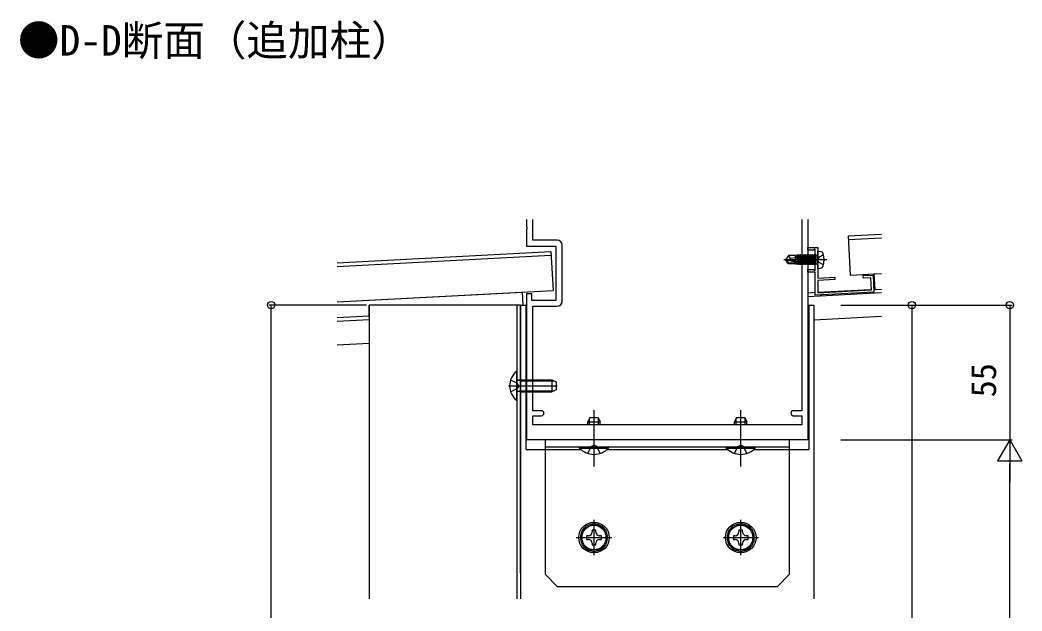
# Model space of a CAD drawing. Units: millimetres, scale not verified. Extents: x -875 to 875, y -1300 to 1292.
# Drawn here: x 129.2 to 538.9, y -748.7 to -507.2 of the extents above; entities that cross this region are included whole.
import ezdxf
from ezdxf.enums import TextEntityAlignment as Align

# ---------------------------------------------------------------- set-up
doc = ezdxf.new("R2010")
doc.units = ezdxf.units.MM
doc.header["$LTSCALE"] = 8
for name, color, linetype in [('0-1_USER1', 3, 'Continuous'), ('0-2_YKK_11', 7, 'Continuous'), ('0-3_YKK_12', 2, 'Continuous'), ('0-4_YKK_13', 4, 'Continuous'), ('0-6_YKK_D', 6, 'Continuous')]:
    doc.layers.add(name, color=color, linetype=linetype)
doc.styles.add('ＭＳ ゴシック', font='')
doc.styles.get('ＭＳ ゴシック').set_extended_font_data('MS Gothic')

msp = doc.modelspace()

# ---------------------------------------------------------------- linework, layer by layer
at = {"layer": '0-2_YKK_11'}
msp.add_line((350.935, -622.234), (350.935, -599.234), dxfattribs=at)
for points in [[(451.435, -588.734), (451.435, -591.776), (451.315, -591.959), (451.315, -592.509), (451.435, -592.692), (451.435, -604.776), (451.315, -604.959), (451.315, -605.509), (451.435, -605.692), (451.435, -678.734), (336.435, -678.734), (336.435, -618.934), (338.435, -618.934), (338.435, -621.734), (348.435, -621.734), (348.435, -599.734), (336.435, -599.734), (336.435, -592.692), (336.555, -592.509), (336.555, -591.959), (336.435, -591.776), (336.435, -588.734)], [(348.935, -597.234), (338.935, -597.234), (338.935, -588.734)], [(448.935, -588.734), (448.935, -666.934), (445.435, -666.934)], [(342.435, -666.934), (338.935, -666.934), (338.935, -624.234), (348.935, -624.234)], [(445.435, -668.934), (448.935, -668.934), (448.935, -672.734), (338.935, -672.734), (338.935, -668.934), (342.435, -668.934)]]:
    msp.add_lwpolyline(points, dxfattribs=at)
msp.add_lwpolyline([(478.402, -618.478), (454.435, -619.734), (454.435, -610.234), (451.435, -610.234), (451.435, -609.234), (453.661, -609.234), (454.235, -609.565), (454.435, -609.45), (454.435, -601.019), (454.235, -600.903), (453.661, -601.234), (451.435, -601.234), (451.435, -600.234), (455.435, -600.234), (455.435, -604.776), (455.315, -604.959), (455.315, -605.509), (455.435, -605.692), (455.435, -612.672), (462.435, -612.305), (462.435, -613.307), (455.435, -613.673), (455.435, -618.68), (477.351, -617.532), (477.089, -612.539), (474.093, -612.696), (474.041, -611.697), (478.035, -611.488)], close=True, dxfattribs=at)
for centre, radius, start, end in [((348.935, -599.234), 2, 0, 90), ((348.935, -622.234), 2, 270, 0), ((342.435, -667.934), 1, 270, 90), ((445.435, -667.934), 1, 90, 270)]:
    msp.add_arc(centre, radius, start, end, dxfattribs=at)
at = {"layer": '0-3_YKK_12'}
for p, q in [((467.809, -595.472), (481.435, -594.758)), ((467.887, -596.97), (481.435, -596.26)), ((258.935, -606.418), (346.226, -601.843)), ((346.226, -601.843), (347.194, -617.814)), ((258.935, -607.92), (346.317, -603.341)), ((478.507, -610.934), (481.435, -610.78)), ((478.842, -617.325), (478.507, -610.934)), ((258.935, -622.44), (347.194, -617.814)), ((258.935, -622.44), (334.711, -618.469)), ((334.987, -623.734), (334.711, -618.469)), ((451.435, -618.66), (454.435, -618.503)), ((451.435, -620.162), (481.435, -618.59)), ((455.435, -618.45), (477.33, -617.303)), ((478.337, -617.25), (478.837, -617.224)), ((478.842, -617.325), (481.435, -617.189)), ((333.935, -623.734), (271.935, -623.734)), ((332.435, -623.734), (332.435, -743.734)), ((333.935, -623.734), (336.435, -623.734)), ((336.135, -682.734), (336.135, -623.734)), ((451.435, -623.734), (453.935, -623.734)), ((451.735, -623.734), (451.735, -682.734)), ((453.935, -743.734), (453.935, -623.734)), ((258.935, -628.849), (271.935, -628.167)), ((258.935, -630.251), (271.935, -629.569)), ((453.935, -629.744), (481.435, -628.303)), ((258.935, -639.964), (271.935, -639.283)), ((336.135, -682.734), (358.556, -682.734)), ((369.313, -682.734), (418.556, -682.734)), ((429.313, -682.734), (451.735, -682.734)), ((363.935, -725.984), (363.935, -711.484)), ((423.935, -725.984), (423.935, -711.484)), ((356.685, -718.734), (371.185, -718.734)), ((416.685, -718.734), (431.185, -718.734))]:
    msp.add_line(p, q, dxfattribs=at)
for points in [[(467.809, -595.472), (468.646, -611.45), (481.435, -610.78)], [(271.935, -628.734), (271.935, -623.734), (271.935, -743.734)], [(333.935, -628.734), (333.935, -623.734), (333.935, -733.25)], [(333.935, -733.25), (333.935, -624.918), (333.935, -743.734)]]:
    msp.add_lwpolyline(points, dxfattribs=at)
at = {"layer": '0-4_YKK_13'}
for p, q in [((455.435, -601.734), (456.554, -601.832)), ((455.435, -608.734), (455.435, -601.734)), ((459.188, -605.234), (441.509, -605.234)), ((443.48, -603.534), (442.435, -605.084)), ((442.435, -605.384), (442.435, -605.084)), ((442.435, -605.084), (442.435, -605.384)), ((443.941, -605.234), (442.435, -605.084)), ((443.941, -605.234), (442.435, -605.234)), ((443.48, -606.934), (442.435, -605.384)), ((448.044, -606.577), (442.797, -605.384)), ((446.335, -603.534), (443.48, -603.534)), ((444.335, -604.534), (443.48, -603.534)), ((443.834, -605.234), (444.335, -604.534)), ((447.941, -606.144), (443.941, -605.234)), ((444.335, -604.534), (446.335, -604.334)), ((446.335, -605.778), (446.335, -603.534)), ((446.335, -603.634), (446.729, -603.634)), ((447.243, -605.985), (446.729, -603.634)), ((446.947, -603.255), (447.438, -606.029)), ((447.122, -603.255), (447.341, -603.634)), ((447.62, -606.071), (447.122, -603.255)), ((447.341, -603.634), (447.887, -606.131)), ((447.341, -603.634), (447.429, -603.634)), ((447.647, -603.255), (447.429, -603.634)), ((447.98, -606.156), (447.429, -603.634)), ((447.822, -603.255), (447.647, -603.255)), ((447.647, -603.255), (448.347, -607.213)), ((447.822, -603.255), (448.041, -603.634)), ((448.522, -607.213), (447.822, -603.255)), ((448.041, -603.634), (448.129, -603.634)), ((448.041, -603.634), (448.741, -606.834)), ((448.347, -603.255), (448.129, -603.634)), ((448.829, -606.834), (448.129, -603.634)), ((448.522, -603.255), (448.347, -603.255)), ((448.347, -603.255), (449.047, -607.213)), ((448.522, -603.255), (448.741, -603.634)), ((449.222, -607.213), (448.522, -603.255)), ((448.741, -603.634), (448.829, -603.634)), ((448.741, -603.634), (449.441, -606.834)), ((449.047, -603.255), (448.829, -603.634)), ((449.529, -606.834), (448.829, -603.634)), ((449.222, -603.255), (449.047, -603.255)), ((449.047, -603.255), (449.747, -607.213)), ((449.222, -603.255), (449.441, -603.634)), ((449.922, -607.213), (449.222, -603.255)), ((449.441, -603.634), (449.529, -603.634)), ((449.441, -603.634), (450.141, -606.834)), ((449.747, -603.255), (449.529, -603.634)), ((450.229, -606.834), (449.529, -603.634)), ((449.922, -603.255), (449.747, -603.255)), ((449.747, -603.255), (450.447, -607.213)), ((449.922, -603.255), (450.141, -603.634)), ((450.622, -607.213), (449.922, -603.255)), ((450.141, -603.634), (450.229, -603.634)), ((450.141, -603.634), (450.841, -606.834)), ((450.447, -603.255), (450.229, -603.634)), ((450.929, -606.834), (450.229, -603.634)), ((450.622, -603.255), (450.447, -603.255)), ((450.447, -603.255), (451.147, -607.213)), ((450.622, -603.255), (450.841, -603.634)), ((451.322, -607.213), (450.622, -603.255)), ((450.841, -603.634), (450.929, -603.634)), ((450.841, -603.634), (451.541, -606.834)), ((451.147, -603.255), (450.929, -603.634)), ((451.629, -606.834), (450.929, -603.634)), ((451.322, -603.255), (451.147, -603.255)), ((451.147, -603.255), (451.847, -607.213)), ((451.322, -603.255), (451.541, -603.634)), ((452.022, -607.213), (451.322, -603.255)), ((451.541, -603.634), (451.629, -603.634)), ((451.541, -603.634), (452.241, -606.834)), ((451.847, -603.255), (451.629, -603.634)), ((452.329, -606.834), (451.629, -603.634)), ((452.022, -603.255), (451.847, -603.255)), ((451.847, -603.255), (452.547, -607.213)), ((452.022, -603.255), (452.241, -603.634)), ((452.722, -607.213), (452.022, -603.255)), ((452.241, -603.634), (452.329, -603.634)), ((452.241, -603.634), (452.941, -606.834)), ((452.547, -603.255), (452.329, -603.634)), ((452.941, -603.634), (453.029, -603.634)), ((453.247, -603.255), (453.029, -603.634)), ((453.729, -606.834), (453.029, -603.634)), ((453.247, -603.255), (453.947, -607.213)), ((453.422, -603.255), (453.247, -603.255)), ((453.641, -603.634), (454.341, -606.834)), ((453.641, -603.634), (453.729, -603.634)), ((453.947, -603.255), (453.729, -603.634)), ((454.429, -606.834), (453.729, -603.634)), ((453.947, -603.255), (454.647, -607.213)), ((454.341, -603.634), (454.429, -603.634)), ((454.647, -603.255), (454.429, -603.634)), ((454.735, -605.033), (454.429, -603.634)), ((454.735, -603.255), (454.647, -603.255)), ((454.647, -603.255), (454.735, -603.749)), ((454.735, -607.213), (454.735, -603.255)), ((454.935, -603.504), (454.735, -603.504)), ((443.48, -606.934), (443.64, -606.634)), ((446.335, -606.934), (443.48, -606.934)), ((447.886, -606.634), (443.64, -606.634)), ((446.335, -606.934), (446.335, -606.634)), ((446.335, -606.834), (447.429, -606.834)), ((447.429, -606.834), (447.385, -606.634)), ((447.647, -607.213), (447.429, -606.834)), ((447.545, -606.634), (447.647, -607.213)), ((447.822, -607.213), (447.647, -607.213)), ((447.822, -607.213), (447.72, -606.634)), ((447.822, -607.213), (448.041, -606.834)), ((447.992, -606.611), (448.041, -606.834)), ((448.041, -606.834), (448.129, -606.834)), ((448.129, -606.834), (448.068, -606.556)), ((448.347, -607.213), (448.129, -606.834)), ((448.522, -607.213), (448.347, -607.213)), ((448.522, -607.213), (448.741, -606.834)), ((448.741, -606.834), (448.829, -606.834)), ((449.047, -607.213), (448.829, -606.834)), ((449.222, -607.213), (449.047, -607.213)), ((449.222, -607.213), (449.441, -606.834)), ((449.441, -606.834), (449.529, -606.834)), ((449.747, -607.213), (449.529, -606.834)), ((449.922, -607.213), (449.747, -607.213)), ((449.922, -607.213), (450.141, -606.834)), ((450.141, -606.834), (450.229, -606.834)), ((450.447, -607.213), (450.229, -606.834)), ((450.622, -607.213), (450.447, -607.213)), ((450.622, -607.213), (450.841, -606.834)), ((450.841, -606.834), (450.929, -606.834)), ((451.147, -607.213), (450.929, -606.834)), ((451.322, -607.213), (451.147, -607.213)), ((451.322, -607.213), (451.541, -606.834)), ((451.541, -606.834), (451.629, -606.834)), ((451.847, -607.213), (451.629, -606.834)), ((452.022, -607.213), (451.847, -607.213)), ((452.022, -607.213), (452.241, -606.834)), ((452.241, -606.834), (452.329, -606.834)), ((452.547, -607.213), (452.329, -606.834)), ((452.722, -607.213), (452.547, -607.213)), ((452.722, -607.213), (452.941, -606.834)), ((452.941, -606.834), (453.029, -606.834)), ((453.422, -607.213), (453.641, -606.834)), ((453.641, -606.834), (453.729, -606.834)), ((453.947, -607.213), (453.729, -606.834)), ((454.122, -607.213), (453.947, -607.213)), ((454.122, -607.213), (454.341, -606.834)), ((454.341, -606.834), (454.429, -606.834)), ((454.647, -607.213), (454.429, -606.834)), ((454.735, -607.213), (454.647, -607.213)), ((454.935, -606.964), (454.735, -606.964)), ((455.435, -608.734), (456.554, -608.636)), ((332.187, -650.834), (332.435, -650.834)), ((332.187, -650.834), (332.187, -662.634)), ((332.435, -662.634), (332.435, -650.834)), ((329.852, -654.234), (332.57, -655.589)), ((333.835, -654.667), (332.912, -654.474)), ((333.835, -654.234), (333.24, -654.45)), ((333.835, -654.234), (333.835, -659.234)), ((333.835, -654.234), (346.735, -654.234)), ((333.835, -654.667), (347.655, -654.667)), ((346.735, -654.234), (348.435, -655.034)), ((346.735, -654.234), (346.735, -659.234)), ((348.435, -655.034), (348.435, -658.434)), ((328.935, -656.734), (348.934, -656.734)), ((329.852, -659.234), (332.57, -657.879)), ((333.178, -656.734), (332.57, -655.589)), ((333.178, -656.734), (332.57, -657.879)), ((333.835, -658.801), (332.912, -658.995)), ((333.835, -659.234), (333.24, -659.018)), ((333.835, -658.801), (347.655, -658.801)), ((333.835, -659.234), (346.735, -659.234)), ((348.435, -658.434), (346.735, -659.234)), ((332.187, -662.634), (332.435, -662.634)), ((363.935, -689.734), (363.935, -666.734)), ((423.935, -689.734), (423.935, -666.734)), ((362.235, -669.734), (361.435, -671.434)), ((362.089, -672.734), (362.089, -670.044)), ((362.235, -669.734), (365.635, -669.734)), ((365.635, -669.734), (366.435, -671.434)), ((365.78, -672.734), (365.78, -670.044)), ((366.435, -672.734), (366.435, -671.434)), ((422.235, -669.734), (421.435, -671.434)), ((422.089, -672.734), (422.089, -670.044)), ((422.235, -669.734), (425.635, -669.734)), ((425.635, -669.734), (426.435, -671.434)), ((425.78, -672.734), (425.78, -670.044)), ((426.435, -672.734), (426.435, -671.434)), ((343.935, -678.734), (343.935, -733.734)), ((443.935, -678.734), (343.935, -678.734)), ((443.935, -733.734), (443.935, -678.734)), ((443.935, -681.734), (343.935, -681.734)), ((358.035, -682.243), (358.035, -681.734)), ((358.035, -681.734), (369.835, -681.734)), ((418.035, -682.243), (418.035, -681.734)), ((418.035, -681.734), (429.835, -681.734)), ((361.655, -717.974), (360.935, -717.974)), ((366.215, -719.494), (366.935, -719.494)), ((421.655, -717.974), (420.935, -717.974)), ((426.215, -719.494), (426.935, -719.494)), ((343.935, -733.734), (348.935, -738.734)), ((438.935, -738.734), (443.935, -733.734)), ((348.935, -738.734), (438.935, -738.734))]:
    msp.add_line(p, q, dxfattribs=at)
for points in [[(443.64, -606.634), (442.797, -605.384), (442.435, -605.384)], [(447.122, -603.255), (446.947, -603.255), (446.729, -603.634)], [(453.422, -607.213), (453.247, -607.213), (453.029, -606.834), (452.329, -603.634)], [(453.422, -607.213), (452.722, -603.255), (452.547, -603.255), (453.247, -607.213)], [(452.722, -603.255), (452.941, -603.634), (453.641, -606.834)], [(454.122, -607.213), (453.422, -603.255), (453.641, -603.634)], [(454.735, -606.72), (454.122, -603.255), (453.947, -603.255)], [(454.122, -603.255), (454.341, -603.634), (454.735, -605.435)], [(457.798, -603.184), (455.983, -604.089), (455.374, -605.234)], [(457.798, -607.284), (455.983, -606.379), (455.374, -605.234)], [(361.435, -672.734), (361.435, -671.434), (366.435, -671.434)], [(421.435, -672.734), (421.435, -671.434), (426.435, -671.434)], [(358.035, -682.243), (369.835, -682.243), (369.835, -681.734)], [(361.435, -684.345), (362.79, -681.567), (363.935, -680.958)], [(366.435, -684.345), (365.08, -681.567), (363.935, -680.958)], [(418.035, -682.243), (429.835, -682.243), (429.835, -681.734)], [(421.435, -684.345), (422.79, -681.567), (423.935, -680.958)], [(426.435, -684.345), (425.08, -681.567), (423.935, -680.958)], [(364.695, -716.454), (364.695, -715.734), (363.175, -715.734), (363.175, -716.454)], [(424.695, -716.454), (424.695, -715.734), (423.175, -715.734), (423.175, -716.454)], [(360.935, -717.974), (360.935, -719.494), (361.655, -719.494)], [(363.175, -721.014), (363.175, -721.734), (364.695, -721.734), (364.695, -721.014)], [(366.935, -719.494), (366.935, -717.974), (366.215, -717.974)], [(420.935, -717.974), (420.935, -719.494), (421.655, -719.494)], [(423.175, -721.014), (423.175, -721.734), (424.695, -721.734), (424.695, -721.014)], [(426.935, -719.494), (426.935, -717.974), (426.215, -717.974)]]:
    msp.add_lwpolyline(points, dxfattribs=at)
for points in [[(363.935, -712.961), (358.935, -715.847), (358.935, -721.621), (363.935, -724.508), (368.935, -721.621), (368.935, -715.847)], [(423.935, -712.961), (418.935, -715.847), (418.935, -721.621), (423.935, -724.508), (428.935, -721.621), (428.935, -715.847)]]:
    msp.add_lwpolyline(points, close=True, dxfattribs=at)
for centre, radius in [((363.935, -718.734), 6.25), ((423.935, -718.734), 6.25), ((363.935, -718.734), 5), ((423.935, -718.734), 5)]:
    msp.add_circle(centre, radius, dxfattribs=at)
for centre, radius, start, end in [((456.441, -603.127), 1.3, 15.88085, 85), ((447.886, -606.386), 0.248, 270, 77.19096), ((454.935, -603.004), 0.5, 270, 0), ((449.035, -605.234), 9, 344.11915, 15.88085), ((454.935, -607.464), 0.5, 0, 90), ((456.441, -607.341), 1.3, 275, 344.11915), ((337.135, -656.734), 7.7, 129.98312, 230.01688), ((333.035, -653.886), 0.6, 180, 289.96957), ((333.035, -659.582), 0.6, 70.03043, 180), ((363.935, -676.502), 8.232, 224.2189, 315.7811), ((423.935, -676.502), 8.232, 224.2189, 315.7811), ((363.935, -718.734), 5.575, 153.74848, 206.25152), ((363.935, -718.734), 5.575, 93.74848, 146.25152), ((361.655, -716.454), 1.52, 270, 0), ((363.935, -718.734), 5.575, 33.74848, 86.25152), ((366.215, -716.454), 1.52, 180, 270), ((363.935, -718.734), 5.575, 333.74848, 26.25152), ((423.935, -718.734), 5.575, 153.74848, 206.25152), ((423.935, -718.734), 5.575, 93.74848, 146.25152), ((421.655, -716.454), 1.52, 270, 0), ((423.935, -718.734), 5.575, 33.74848, 86.25152), ((426.215, -716.454), 1.52, 180, 270), ((423.935, -718.734), 5.575, 333.74848, 26.25152), ((361.655, -721.014), 1.52, 0, 90), ((366.215, -721.014), 1.52, 90, 180), ((421.655, -721.014), 1.52, 0, 90), ((426.215, -721.014), 1.52, 90, 180), ((363.935, -718.734), 5.575, 213.74848, 266.25152), ((363.935, -718.734), 5.575, 273.74848, 326.25152), ((423.935, -718.734), 5.575, 213.74848, 266.25152), ((423.935, -718.734), 5.575, 273.74848, 326.25152)]:
    msp.add_arc(centre, radius, start, end, dxfattribs=at)
at = {"layer": '0-6_YKK_D'}
for p, q in [((270.935, -623.734), (230.935, -623.734)), ((231.935, -988.734), (231.935, -623.734)), ((464.935, -623.734), (534.935, -623.734)), ((464.935, -623.734), (494.935, -623.734)), ((493.935, -623.734), (493.935, -1078.734)), ((533.935, -623.734), (533.935, -678.734)), ((464.935, -678.734), (534.935, -678.734)), ((464.935, -678.734), (534.935, -678.734)), ((533.935, -678.734), (528.935, -687.394)), ((533.935, -678.734), (538.935, -687.394)), ((533.935, -678.734), (533.935, -696.055)), ((528.935, -687.394), (538.935, -687.394)), ((533.935, -1078.734), (533.935, -688.734))]:
    msp.add_line(p, q, dxfattribs=at)
for centre in [(231.935, -623.734), (493.935, -623.734), (533.935, -623.734)]:
    msp.add_circle(centre, 1.5, dxfattribs=at)

# ---------------------------------------------------------------- texts
at = {"layer": '0-1_USER1', "style": 'ＭＳ ゴシック'}
msp.add_text('●D-D断面（追加柱）', height=12.46, dxfattribs=at).set_placement((128.382, -525.531), align=Align.BOTTOM_LEFT)
at = {"layer": '0-6_YKK_D', "style": 'ＭＳ ゴシック'}
msp.add_text('55', height=10.26, rotation=90, dxfattribs=at).set_placement((531.435, -661.416), align=Align.BOTTOM_LEFT)

doc.saveas('drawing.dxf')
